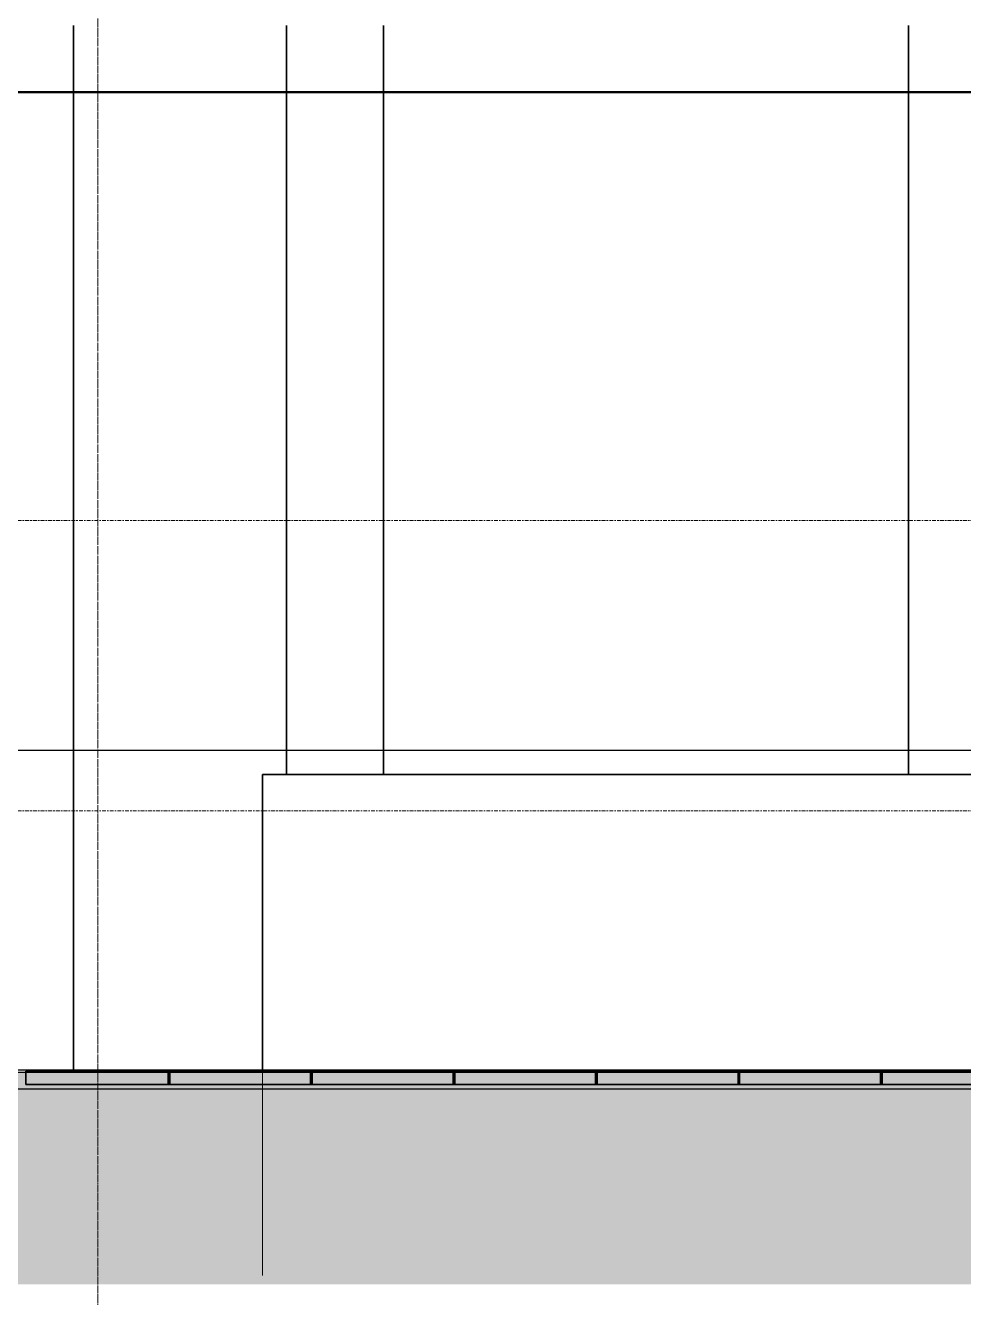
# Model space of a CAD drawing. Header units: millimetres. Extents: x 652554 to 1678317, y -308114 to 170803.
# Drawn here: x 670375 to 674250, y 100290 to 105545 of the extents above; entities that cross this region are included whole.
import ezdxf

# ---------------------------------------------------------------- set-up
doc = ezdxf.new("R2010")
doc.units = ezdxf.units.MM
for name, pattern in [('Centre', [31.75, 6.35, -4.7625, 15.875, -4.7625]), ('DPA_Grid _ Level 100', [10, 5.5, -1.6, 1.3, -1.6]), ('DPA_Hidden 50', [3, 2, -1])]:
    doc.linetypes.add(name, pattern=pattern)
doc.layers.add('000 - 0_HIDE_OBJ_FRAMING_DEF_SUB_1', color=251, linetype='Continuous')
doc.layers.add('DIM', color=1, linetype='Continuous')
for name, color, linetype, lineweight in [('A-COLS-E', 1, 'Continuous', 35), ('A-DETL', 1, 'Continuous', 70), ('A-DETL-GENF', 2, 'Continuous', 35), ('A-DETL-THIN', 1, 'Continuous', 25), ('A-DOOR-E', 2, 'Continuous', 25), ('A-FLOR-E', 2, 'Continuous', 35), ('A-FLOR-FNSH', 2, 'Continuous', 70), ('A-FLOR-LEVL', 3, 'Continuous', 9), ('A-FLOR-PATT', 1, 'Continuous', 70), ('A-GENM', 1, 'Continuous', 9), ('I-WALL-E', 2, 'Continuous', 35), ('S-GRID', 251, 'Continuous', 9), ('WALL-E', 2, 'Continuous', 35)]:
    doc.layers.add(name, color=color, linetype=linetype, lineweight=lineweight)

# ---------------------------------------------------------------- blocks, each defined once
blk = doc.blocks.new('DPA_AC-DB-SW - A22_1800x1350 mm-11431926-2250-01 ENTRANCE 2 ELEVATION 3')
at = {"layer": '000 - 0_HIDE_OBJ_FRAMING_DEF_SUB_1'}
for p, q in [((625797.4, 103550), (625797.4, 104900)), ((625797.4, 104900), (625797.4, 103550)), ((625797.4, 103585), (625797.4, 104865)), ((625797.4, 104865), (625797.4, 103585)), ((625797.4, 103585), (625797.4, 104865)), ((625797.4, 104865), (625797.4, 103585)), ((625797.4, 104865), (625797.4, 103585)), ((625797.4, 104865), (625797.4, 103585))]:
    blk.add_line(p, q, dxfattribs=at)
blk = doc.blocks.new('DPA_Rectangular - 250 x 400 mm-V48-2250-01 ENTRANCE 2 ELEVATION 3')
at = {"layer": 'A-COLS-E'}
for p, q in [((625397.4, 106400), (625797.4, 106400)), ((625797.4, 106400), (625397.4, 106400)), ((625797.4, 105810), (625797.4, 106400)), ((625797.4, 105810), (625797.4, 106400)), ((625797.4, 102450), (625797.4, 105545)), ((625797.4, 102450), (625797.4, 105545))]:
    blk.add_line(p, q, dxfattribs=at)
blk = doc.blocks.new('DPA_Rectangular - 250 x 400 mm-V51-2250-01 ENTRANCE 2 ELEVATION 3')
at = {"layer": 'A-COLS-E'}
for p, q in [((627966.9, 106400), (628143.9, 106400)), ((628143.9, 106400), (627966.9, 106400)), ((627966.9, 106400), (627966.9, 105810)), ((627966.9, 105810), (627966.9, 106400)), ((628243.9, 106400), (628366.9, 106400)), ((628366.9, 106400), (628243.9, 106400)), ((628366.9, 105810), (628366.9, 106400)), ((628366.9, 105810), (628366.9, 106400)), ((627966.9, 105545), (627966.9, 102450)), ((627966.9, 102450), (627966.9, 105545)), ((628366.9, 103207.2), (628366.9, 105545)), ((628366.9, 103207.2), (628366.9, 105545)), ((627966.9, 102450), (628309.4, 102450)), ((628309.4, 102450), (627966.9, 102450))]:
    blk.add_line(p, q, dxfattribs=at)
blk = doc.blocks.new('DPA_Drainage Gutter_Landscape_Type A - DPA_Drainage Gutter_Landscape_Type A-17285389-2250-01 ENTRANCE 2 ELEVATION 3')
at = {"layer": 'A-GENM', "lineweight": 35}
for p, q in [((624914.9, 101225), (624319.9, 101225)), ((624319.9, 101225), (624319.9, 101170)), ((625503.3, 101225), (624908.3, 101225)), ((624908.3, 101225), (624908.3, 101170)), ((624914.9, 101170), (624914.9, 101225)), ((626091.8, 101225), (625496.8, 101225)), ((625496.8, 101225), (625496.8, 101170)), ((625503.3, 101170), (625503.3, 101225)), ((626680.3, 101225), (626085.3, 101225)), ((626085.3, 101225), (626085.3, 101170)), ((626091.8, 101170), (626091.8, 101225)), ((627268.7, 101225), (626673.7, 101225)), ((626673.7, 101225), (626673.7, 101170)), ((626680.3, 101170), (626680.3, 101225)), ((627857.2, 101225), (627262.2, 101225)), ((627262.2, 101225), (627262.2, 101170)), ((627268.7, 101170), (627268.7, 101225)), ((628445.6, 101225), (627850.6, 101225)), ((627850.6, 101225), (627850.6, 101170)), ((627857.2, 101170), (627857.2, 101225)), ((624319.9, 101170), (624914.9, 101170)), ((624908.3, 101170), (625503.3, 101170)), ((625496.8, 101170), (626091.8, 101170)), ((626085.3, 101170), (626680.3, 101170)), ((626673.7, 101170), (627268.7, 101170)), ((627262.2, 101170), (627857.2, 101170)), ((627850.6, 101170), (628445.6, 101170))]:
    blk.add_line(p, q, dxfattribs=at)
at = {"layer": 'A-GENM'}
for p, q in [((624326.9, 101225), (624907.9, 101225)), ((624915.3, 101225), (625496.3, 101225)), ((625503.8, 101225), (626084.8, 101225)), ((626092.3, 101225), (626673.3, 101225)), ((626680.7, 101225), (627261.7, 101225)), ((627269.2, 101225), (627850.2, 101225)), ((627857.6, 101225), (628336.2, 101225))]:
    blk.add_line(p, q, dxfattribs=at)
blk = doc.blocks.new('DPA_AN_Callout - DPA_AN_Callout-15552900-2250-01 ENTRANCE 2 ELEVATION 3')
at = {"layer": 'A-DETL-GENF', "linetype": 'DPA_Hidden 50', "lineweight": 50}
blk.add_line((623939, 105269.3), (632417.4, 105269.3), dxfattribs=at)

msp = doc.modelspace()

# ---------------------------------------------------------------- hatches: boundary and pattern name
at = {"layer": 'A-DETL-GENF', "lineweight": 9}
h = msp.add_hatch(dxfattribs=at)
h.set_pattern_fill('FP_7', color=9, style=0, pattern_type=2)
h.set_pattern_definition([(45, (676567.2, 5e-05), (0, 449.0128), [317.5, -317.5]), (45, (676483, 84.2), (0, 449.0128), [317.5, -317.5]), (45, (676398.82, 168.38), (0, 449.0128), [317.5, -317.5]), (135, (676398.82, 224.5), (-449.0128, 3e-14), [317.5, -317.5]), (135, (676483, 308.7), (-449.0128, 3e-14), [317.5, -317.5]), (135, (676567.2, 392.9), (-449.0128, 3e-14), [317.5, -317.5])])
h.paths.add_polyline_path([(686298.9314, 100343.9086), (695674.0481, 100343.9086), (695674.0481, 101150), (658173.5814, 101150), (658173.5814, 100343.9086), (685127.0418, 100343.9086)])
at = {"layer": 'A-FLOR-PATT', "lineweight": 9}
h = msp.add_hatch(dxfattribs=at)
h.set_pattern_fill('FP_2', color=256, angle=-40, style=0, pattern_type=2)
h.set_pattern_definition([(230, (826503.44, 101220), (-728.7365, 63.7558), [76.2, -838.2]), (175, (826503.44, 101220), (140.9716, -764.2276), [60.96, -670.56]), (280.451, (826442.7, 101225.3), (-587.77, -700.4668), [64.76, -712.36]), (226.184, (826503.4, 101016.8), (-1084.316, 168.171), [114.3, -1257.3]), (276.636, (826413.1, 101030.8), (-949.61, -989.71), [97.14, -1068.54]), (171.184, (826503.4, 101016.8), (-949.6206, -989.701), [91.44, -1005.84]), (201, (826401.84, 101067.6), (-606.4579, 409.0606), [76.2, -838.2]), (146, (826401.84, 101067.6), (-247.2083, -736.753), [60.96, -670.56]), (251.451, (826351.3, 101101.7), (-853.6683, -327.6855), [64.76, -712.36]), (217.5, (826503.44, 101220), (-12.3547, -338.2201), [33.528, -628.904, 33.528, -1320.292]), (217.5, (826503.44, 101220), (-12.3547, -338.2201), [-695.96, -647.192, 33.528, -639.572]), (187.5, (826503.44, 101220), (-267.2789, -400.7221), [33.528, -354.584, 33.528, -870.204]), (187.5, (826503.44, 101220), (-267.2789, -400.7221), [-421.64, -613.664, 33.528, -223.012]), (147.5, (826730, 101220), (-542.36333, 22.91534), [33.528, -220.472, 33.528, -1810.512]), (147.5, (826730, 101220), (-542.36333, 22.91534), [-287.528, -758.952, 33.528, -1018.032]), (137.5, (826831.6, 101220), (-592.517, -101.7071), [33.528, -296.672, 33.528, -1239.52]), (137.5, (826831.6, 101220), (-592.517, -101.7071), [-363.728, -492.76, 33.528, -713.232])])
h.paths.add_polyline_path([(672602.4719, 101150), (677587.1749, 101150), (677587.1749, 101220), (658173.5814, 101220), (658173.5814, 101150), (672529.2288, 101150)])

# ---------------------------------------------------------------- linework, layer by layer
at = {"layer": 'A-COLS-E'}
for p, q in [((671453.7774, 105545), (671453.7774, 102450)), ((671453.7774, 102450), (671453.7774, 105545)), ((671853.7774, 102450), (671853.7774, 105545)), ((671853.7774, 102450), (671853.7774, 105545)), ((671853.7774, 102450), (671853.7774, 105545)), ((671853.7774, 102450), (671853.7774, 105545)), ((671853.7774, 103100), (671853.7774, 104700)), ((671853.7774, 103100), (671853.7774, 104700)), ((671453.7774, 102450), (671853.7774, 102450)), ((671853.7774, 102450), (671453.7774, 102450))]:
    msp.add_line(p, q, dxfattribs=at)
at = {"layer": 'A-DETL', "color": 9, "linetype": 'DPA_Hidden 50', "lineweight": 9}
msp.add_line((671353.7774, 101220), (671353.7774, 100380), dxfattribs=at)
at = {"layer": 'A-DETL-THIN'}
msp.add_line((695674.0481, 101150), (658173.5814, 101150), dxfattribs=at)
at = {"layer": 'A-FLOR-E'}
for p, q in [((671853.7774, 102450), (671853.7774, 102550)), ((671853.7774, 102550), (671853.7774, 102450)), ((671853.7774, 102550), (671853.7774, 102450)), ((671853.7774, 102550), (671853.7774, 102450)), ((674365.7775, 102450), (671853.7774, 102450)), ((671853.7774, 102450), (671903.7774, 102450)), ((671903.7774, 102450), (674365.7775, 102450))]:
    msp.add_line(p, q, dxfattribs=at)
at = {"layer": 'A-FLOR-FNSH', "color": 7, "lineweight": 25}
msp.add_line((677587.1749, 101220), (658173.5814, 101220), dxfattribs=at)
at = {"layer": 'A-FLOR-LEVL', "linetype": 'Centre'}
for p, q in [((658171, 103500), (697562.9117, 103500)), ((658171, 102550), (697713.0973, 102550)), ((658171, 102300), (698400.5346, 102300)), ((658171, 101220), (699473.7038, 101220)), ((658171, 101150), (698203.7038, 101150))]:
    msp.add_line(p, q, dxfattribs=at)
at = {"layer": 'DIM', "color": 6}
for points in [[(669892, 113950.8585), (678725.3852, 113950.8585), (678725.3852, 102550), (669892, 102550)], [(679355.7774, 102550), (669895, 102550), (669895, 101229.8585), (679355.7774, 101229.8585)]]:
    msp.add_lwpolyline(points, close=True, dxfattribs=at)
at = {"layer": 'I-WALL-E'}
msp.add_line((671853.7774, 102850), (671853.7774, 102550), dxfattribs=at)
msp.add_line((671853.7774, 102850), (671853.7774, 102550), dxfattribs=at)
at = {"layer": 'S-GRID', "linetype": 'DPA_Grid _ Level 100'}
msp.add_line((670673.7798, 98418.8585), (670673.7798, 116085.8576), dxfattribs=at)
at = {"layer": 'WALL-E'}
for p, q in [((670573.7774, 101225), (670573.7774, 105545)), ((670573.7774, 105545), (670573.7774, 101225)), ((670573.7774, 105545), (670573.7774, 101225)), ((670573.7774, 101225), (670573.7774, 105545)), ((671453.7774, 105545), (671453.7774, 102450)), ((671453.7774, 102450), (671453.7774, 105545)), ((671853.7774, 102850), (671853.7774, 105545)), ((671853.7774, 105545), (671853.7774, 102550)), ((671853.7774, 102450), (671853.7774, 105545)), ((671853.7774, 105545), (671853.7774, 102450)), ((671853.7774, 105545), (671853.7774, 102450)), ((671853.7774, 102450), (671853.7774, 105545)), ((671853.7774, 105545), (671853.7774, 102450)), ((671853.7774, 102450), (671853.7774, 105545)), ((671853.7774, 105545), (671853.7774, 104900)), ((671853.7774, 102450), (671853.7774, 105545)), ((671853.7774, 105545), (671853.7774, 102450)), ((671853.7774, 102450), (671853.7774, 105545)), ((671853.7774, 105545), (671853.7774, 102450)), ((671853.7774, 102450), (671853.7774, 105545)), ((671853.7774, 105545), (671853.7774, 102450)), ((671853.7774, 102450), (671853.7774, 105545)), ((671853.7774, 105545), (671853.7774, 102450)), ((671853.7774, 102450), (671853.7774, 105545)), ((674023.2775, 102450), (674023.2775, 105545)), ((674023.2775, 105545), (674023.2775, 102450)), ((671853.7774, 104900), (671853.7774, 103550)), ((671853.7774, 103550), (671853.7774, 104900)), ((671853.7774, 104900), (671853.7774, 103550)), ((671853.7774, 103550), (671853.7774, 104900)), ((671853.7774, 104900), (671853.7774, 103550)), ((671853.7774, 103550), (671853.7774, 104900)), ((671853.7774, 104900), (671853.7774, 103550)), ((671853.7774, 103550), (671853.7774, 104900)), ((671853.7774, 104900), (671853.7774, 103550)), ((671853.7774, 103550), (671853.7774, 102450)), ((671853.7774, 102550), (671853.7774, 102850)), ((671853.7774, 102450), (671853.7774, 102550)), ((671853.7774, 102550), (671853.7774, 102450)), ((671453.7774, 102450), (671353.7774, 102450)), ((671353.7774, 102450), (671353.7774, 101225)), ((671353.7774, 102450), (671453.7774, 102450)), ((674365.7775, 102450), (671353.7774, 102450)), ((671353.7774, 102450), (671353.7774, 101225)), ((671353.7774, 101225), (671353.7774, 102450)), ((671353.7774, 102450), (671653.7774, 102450)), ((671853.7774, 102450), (674023.2775, 102450)), ((674023.2775, 102450), (671853.7774, 102450)), ((671853.7774, 102450), (674283.2775, 102450)), ((674283.2775, 102450), (671853.7774, 102450)), ((671853.7774, 102450), (674365.7775, 102450))]:
    msp.add_line(p, q, dxfattribs=at)

# ---------------------------------------------------------------- block references
at = {"layer": 'A-COLS-E'}
for name in ['DPA_Rectangular - 250 x 400 mm-V48-2250-01 ENTRANCE 2 ELEVATION 3', 'DPA_Rectangular - 250 x 400 mm-V48-2250-01 ENTRANCE 2 ELEVATION 3', 'DPA_Rectangular - 250 x 400 mm-V48-2250-01 ENTRANCE 2 ELEVATION 3', 'DPA_Rectangular - 250 x 400 mm-V48-2250-01 ENTRANCE 2 ELEVATION 3', 'DPA_Rectangular - 250 x 400 mm-V48-2250-01 ENTRANCE 2 ELEVATION 3', 'DPA_Rectangular - 250 x 400 mm-V51-2250-01 ENTRANCE 2 ELEVATION 3']:
    msp.add_blockref(name, (46056.406, 0), dxfattribs=at)
at = {"layer": 'A-DETL-GENF'}
msp.add_blockref('DPA_AN_Callout - DPA_AN_Callout-15552900-2250-01 ENTRANCE 2 ELEVATION 3', (46056.406, 0), dxfattribs=at)
at = {"layer": 'A-DOOR-E'}
msp.add_blockref('DPA_AC-DB-SW - A22_1800x1350 mm-11431926-2250-01 ENTRANCE 2 ELEVATION 3', (46056.406, 0), dxfattribs=at)
msp.add_blockref('DPA_AC-DB-SW - A22_1800x1350 mm-11431926-2250-01 ENTRANCE 2 ELEVATION 3', (46056.406, 0), dxfattribs=at)
at = {"layer": 'A-GENM'}
msp.add_blockref('DPA_Drainage Gutter_Landscape_Type A - DPA_Drainage Gutter_Landscape_Type A-17285389-2250-01 ENTRANCE 2 ELEVATION 3', (46056.406, 0), dxfattribs=at)

doc.saveas('drawing.dxf')
